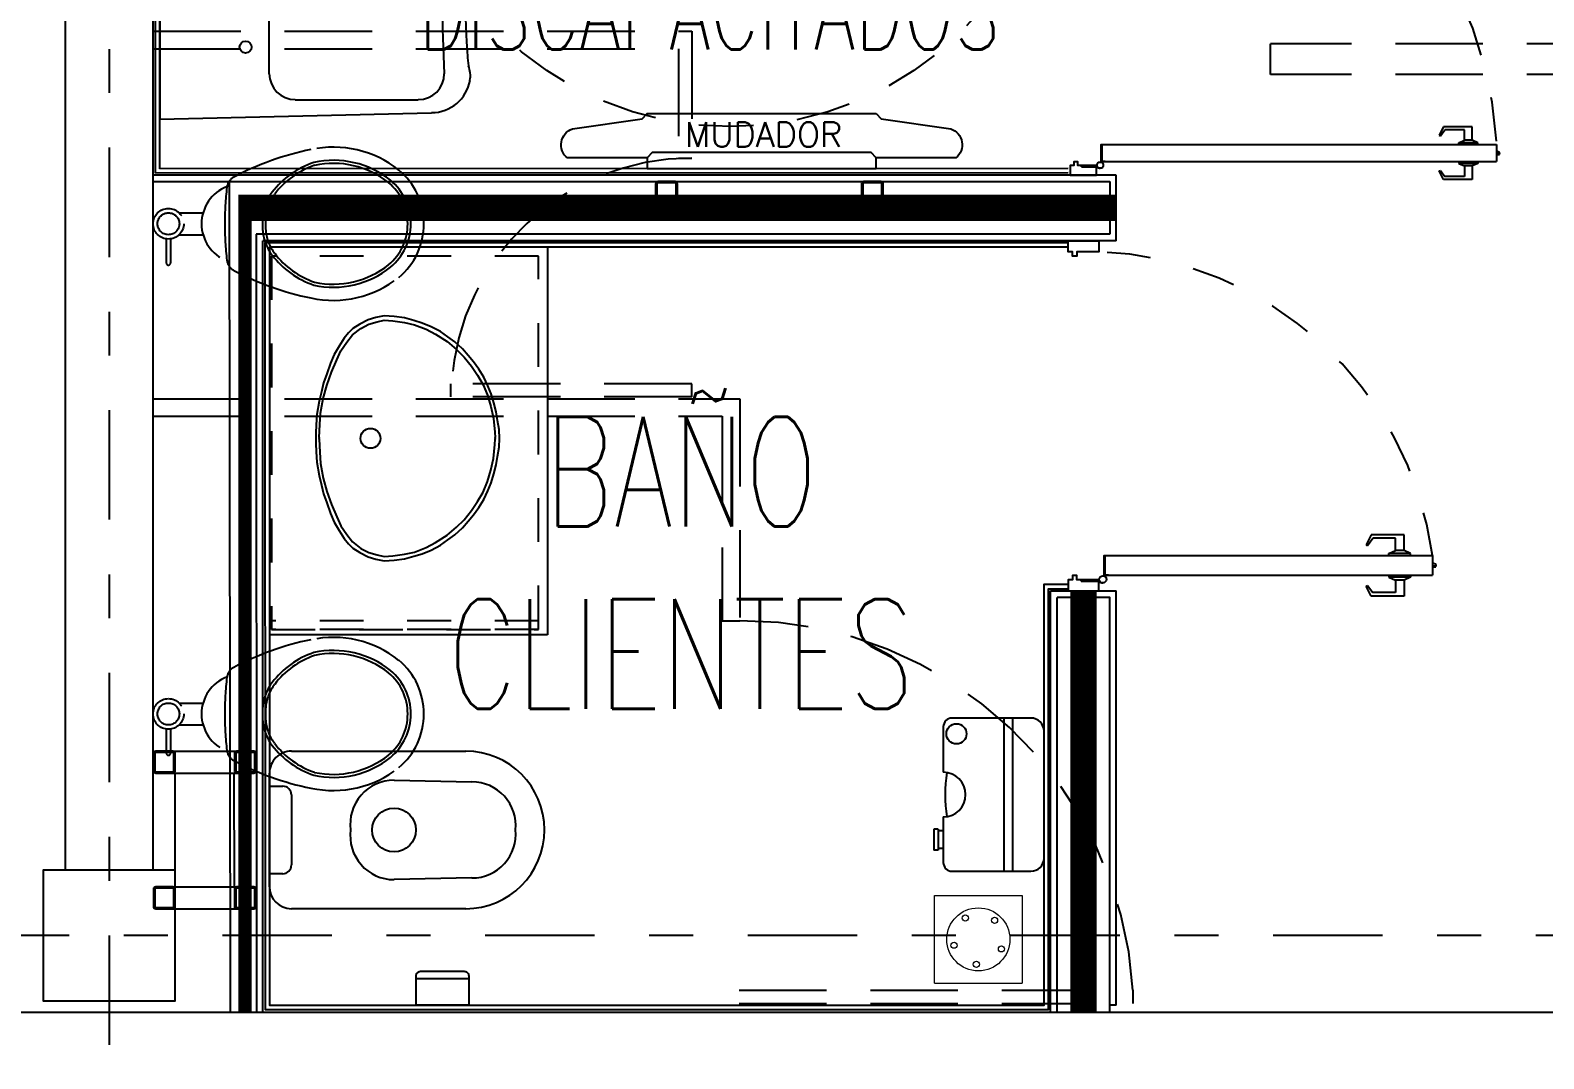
# Model space of a CAD drawing. Header units: millimetres. Extents: x 340 to 1003762, y 22 to 362022.
# Drawn here: x 427.97 to 431.427, y 34.064 to 36.414 of the extents above; entities that cross this region are included whole.
import ezdxf
from ezdxf.xclip import XClip

# ---------------------------------------------------------------- set-up
doc = ezdxf.new("R2010")
doc.units = ezdxf.units.MM
doc.header["$XCLIPFRAME"] = 0
for name, pattern in [('LSBB_P_002 - PLANTA 1° NIVEL SALA DE VENTAS$0$000_ALTILLO PROPUESTA$0$HIDDEN', [0.375, 0.25, -0.125]), ('LSBB_P_002 - PLANTA 1° NIVEL SALA DE VENTAS$0$CONTINUOS', [0]), ('LSBB_P_002 - PLANTA 1° NIVEL SALA DE VENTAS$0$DASHDOT2', [0.5, 0.25, -0.125, 0, -0.125]), ('LSBB_P_002 - PLANTA 1° NIVEL SALA DE VENTAS$0$DASHED', [0.75, 0.5, -0.25]), ('LSBB_P_002 - PLANTA 1° NIVEL SALA DE VENTAS$0$HIDDEN', [0.375, 0.25, -0.125]), ('LSBB_P_002 - PLANTA 1° NIVEL SALA DE VENTAS$0$HIDDEN2', [0.1875, 0.125, -0.0625])]:
    doc.linetypes.add(name, pattern=pattern)
for name, color, linetype in [('LSBB_P_002 - PLANTA 1° NIVEL SALA DE VENTAS$0$A-ANOT-TEXT', 2, 'Continuous'), ('LSBB_P_002 - PLANTA 1° NIVEL SALA DE VENTAS$0$A-BAÑO-MUEB-ARTF', 2, 'Continuous'), ('LSBB_P_002 - PLANTA 1° NIVEL SALA DE VENTAS$0$A-DEMOLICIONES', 30, 'LSBB_P_002 - PLANTA 1° NIVEL SALA DE VENTAS$0$DASHED'), ('LSBB_P_002 - PLANTA 1° NIVEL SALA DE VENTAS$0$A-PILETAS NUEVAS 20-20', 8, 'Continuous'), ('LSBB_P_002 - PLANTA 1° NIVEL SALA DE VENTAS$0$A-PUERTAS', 2, 'Continuous'), ('LSBB_P_002 - PLANTA 1° NIVEL SALA DE VENTAS$0$A-SE CONSTRUYE RELLENO', 10, 'LSBB_P_002 - PLANTA 1° NIVEL SALA DE VENTAS$0$CONTINUOS'), ('LSBB_P_002 - PLANTA 1° NIVEL SALA DE VENTAS$0$A-TABIQUES', 3, 'Continuous'), ('LSBB_P_002 - PLANTA 1° NIVEL SALA DE VENTAS$0$A-Textos', 2, 'Continuous'), ('LSBB_P_002 - PLANTA 1° NIVEL SALA DE VENTAS$0$EJES', 8, 'LSBB_P_002 - PLANTA 1° NIVEL SALA DE VENTAS$0$DASHDOT2'), ('LSBB_P_002 - PLANTA 1° NIVEL SALA DE VENTAS$0$ESTRUCTURA', 5, 'Continuous'), ('LSBB_P_002 - PLANTA 1° NIVEL SALA DE VENTAS$0$MUROS', 5, 'Continuous'), ('LSBB_P_002 - PLANTA 1° NIVEL SALA DE VENTAS$0$PROYECCIONES', 6, 'LSBB_P_002 - PLANTA 1° NIVEL SALA DE VENTAS$0$HIDDEN'), ('XREF', 7, 'Continuous')]:
    doc.layers.add(name, color=color, linetype=linetype)
doc.styles.add('LSBB_P_002 - PLANTA 1° NIVEL SALA DE VENTAS$0$ROMANS', font='romans')

# ---------------------------------------------------------------- blocks, each defined once
blk = doc.blocks.new('LSBB_P_002 - PLANTA 1° NIVEL SALA DE VENTAS$0$A$C4E5774C4')
for p, q in [((0.05, 0.18), (0.4482, 0.18)), ((0, -0.13), (0, 0.13)), ((0.2845, 0.1135), (0.4625, 0.1098)), ((0, 0.1), (0.0303, 0.1)), ((0.0503, 0.08), (0.0503, -0.08)), ((0.0303, -0.1), (0, -0.1)), ((0.4625, -0.1098), (0.2845, -0.1135)), ((0.4482, -0.18), (0.05, -0.18))]:
    blk.add_line(p, q)
blk.add_circle((0.2845, 0), 0.05)
for centre, radius, start, end in [((0.05, 0.13), 0.05, 89.9999, 179.9999), ((0.4482, 0), 0.18, 269.9999, 89.9999), ((0.2845, 0.0135), 0.1, 89.9999, 187.7531), ((0.4625, 0.0098), 0.1, 354.3735, 89.9999), ((0.0303, 0.08), 0.02, 359.9999, 89.9999), ((0.2845, -0.0135), 0.1, 172.2467, 269.9999), ((0.4625, -0.0098), 0.1, 269.9999, 5.6262), ((0.0303, -0.08), 0.02, 269.9999, 359.9999), ((0.05, -0.13), 0.05, 179.9999, 269.9999)]:
    blk.add_arc(centre, radius, start, end)
blk = doc.blocks.new('LSBB_P_002 - PLANTA 1° NIVEL SALA DE VENTAS$0$A$C1BB77F87')
at = {"color": 8}
for p, q in [((-1.0278, -0.0242), (-1.0278, 0.0117)), ((-1.0278, 0.0117), (-0.9525, 0.0117)), ((-1.0079, -0.0242), (-1.0079, 0.0039)), ((-1.0079, 0.0039), (-0.9563, 0.0039)), ((-0.9446, -0.0124), (-0.9563, 0.0039)), ((-0.9525, 0.0117), (-0.9412, -0.011)), ((-1.0429, -0.031), (-1.0278, -0.0242)), ((-1.0429, -0.0356), (-1.0429, -0.031)), ((-1.0429, -0.031), (-0.9929, -0.031)), ((-1.0278, -0.0242), (-1.0079, -0.0242)), ((-0.9929, -0.031), (-1.0079, -0.0242)), ((-0.9929, -0.0356), (-0.9929, -0.031)), ((-0.9412, -0.011), (-0.9446, -0.0124)), ((-0.0489, -0.0396), (-0.0489, -0.0356)), ((-0.0489, -0.0766), (-0.0489, -0.0396)), ((-0.0285, -0.0234), (-0.035, -0.0234)), ((0.0052, -0.0218), (-0.0343, -0.0218)), ((-0.0285, -0.0242), (-0.0293, -0.025)), ((-0.0285, -0.0218), (-0.0285, -0.0242)), ((-0.0228, -0.0242), (-0.0228, -0.0218)), ((-0.0066, -0.0234), (-0.0228, -0.0234)), ((-0.0228, -0.0242), (-0.022, -0.025)), ((-0.0066, -0.0242), (-0.0074, -0.025)), ((-0.0066, -0.0218), (-0.0066, -0.0242)), ((-0.0009, -0.0242), (-0.0009, -0.0218)), ((0.0052, -0.0234), (-0.0009, -0.0234)), ((-0.0009, -0.0242), (-0.0001, -0.025)), ((0.0052, -0.0218), (0.0052, -0.0234)), ((-1.0925, -0.0571), (-1.1015, -0.0571)), ((-1.1015, -0.0571), (-1.1015, -0.059)), ((-1.0925, -0.0547), (-1.1001, -0.0547)), ((-1.1001, -0.0547), (-1.1001, -0.0571)), ((-0.0472, -0.0756), (-0.0488, -0.0756)), ((-1.0429, -0.0806), (-1.0429, -0.0852)), ((-1.0429, -0.0852), (-0.9929, -0.0852)), ((-1.0429, -0.0852), (-1.0278, -0.092)), ((-1.0278, -0.092), (-1.0079, -0.092)), ((-1.0278, -0.092), (-1.0278, -0.1279)), ((-0.9929, -0.0852), (-1.0079, -0.092)), ((-1.0079, -0.092), (-1.0079, -0.1201)), ((-1.0079, -0.1201), (-0.9563, -0.1201)), ((-0.9929, -0.0806), (-0.9929, -0.0852)), ((-0.9446, -0.1038), (-0.9563, -0.1201)), ((-0.9525, -0.1279), (-0.9412, -0.1052)), ((-0.9412, -0.1052), (-0.9446, -0.1038)), ((-1.0278, -0.1279), (-0.9525, -0.1279))]:
    blk.add_line(p, q, dxfattribs=at)
for p, q in [((-1.0925, -0.0806), (-1.0925, -0.0356)), ((-0.0472, -0.0356), (-1.0925, -0.0356)), ((-0.0489, -0.0806), (-0.0489, -0.0766)), ((-0.0489, -0.0806), (-1.0925, -0.0806))]:
    blk.add_line(p, q)
for points in [[(0.035, 0), (-0.035, 0), (-0.035, -0.025), (0.015, -0.025), (0.015, -0.035), (0.025, -0.035), (0.025, -0.025), (0.035, -0.025), (0.035, 0)], [(0.035, -1.1), (-0.035, -1.1), (-0.035, -1.075), (0.015, -1.075), (0.015, -1.065), (0.025, -1.065), (0.025, -1.075), (0.035, -1.075), (0.035, -1.1)]]:
    blk.add_lwpolyline(points, close=True)
blk.add_lwpolyline([(-0.0572, -0.0356), (-0.0472, -0.0356), (-0.0472, -0.0806), (-0.0572, -0.0806)])
for points in [[(-0.0488, -0.0371, 0.175682), (-0.0496, -0.034, -0.179898), (-0.0526, -0.0263)], [(-0.0335, -0.0218, -0.175682), (-0.0366, -0.021, 0.179898), (-0.0443, -0.018)], [(-0.032, -0.0234), (-0.0285, -0.0234, -0.414214)], [(-0.0228, -0.0234), (-0.0066, -0.0234, -0.414214)], [(-0.0488, -0.0756), (-0.0488, -0.0679, 0.175682)]]:
    blk.add_lwpolyline(points, format="xyb", dxfattribs=at)
blk.add_circle((-0.0443, -0.0263), 0.00825, dxfattribs=at)
for centre, radius, start, end in [((-0.0512, -0.0359), 0.00399, 3.9336, 31.4413), ((-0.0347, -0.0194), 0.00399, 238.6144, 266.0664), ((-1.0917, -0.0498), 0.0134, 223.2949, 266.5852)]:
    blk.add_arc(centre, radius, start, end, dxfattribs=at)
at = {"color": 8, "linetype": 'LSBB_P_002 - PLANTA 1° NIVEL SALA DE VENTAS$0$HIDDEN2', "ltscale": 0.5}
blk.add_arc((-0.0432, -0.0234), 1.0516, 183.6364, 270.5181, dxfattribs=at)
blk = doc.blocks.new('LSBB_P_002 - PLANTA 1° NIVEL SALA DE VENTAS$0$YTRYTRYTRY')
at = {"linetype": 'Continuous'}
for p, q in [((10811.2349, -182.6878), (10811.2349, -181.8021)), ((10811.2349, -181.8021), (10811.8699, -181.8021)), ((10811.5119, -182.0021), (10811.4904, -182.0134)), ((10811.5386, -181.9916), (10811.5119, -182.0021)), ((10811.561, -181.9863), (10811.5386, -181.9916)), ((10811.5876, -181.9826), (10811.561, -181.9863)), ((10811.6074, -181.981), (10811.5876, -181.9826)), ((10811.6238, -181.9848), (10811.6074, -181.981)), ((10811.6427, -181.9901), (10811.6238, -181.9848)), ((10811.6608, -181.9999), (10811.6427, -181.9901)), ((10811.6797, -182.015), (10811.6608, -181.9999)), ((10811.4637, -182.03), (10811.4422, -182.0481)), ((10811.4904, -182.0134), (10811.4637, -182.03)), ((10811.6926, -182.0315), (10811.6797, -182.015)), ((10811.7064, -182.0511), (10811.6926, -182.0315)), ((10811.425, -182.0654), (10811.4078, -182.0865)), ((10811.4422, -182.0481), (10811.425, -182.0654)), ((10811.7158, -182.0722), (10811.7064, -182.0511)), ((10811.7279, -182.1001), (10811.7158, -182.0722)), ((10811.3941, -182.1069), (10811.3812, -182.1287)), ((10811.4078, -182.0865), (10811.3941, -182.1069)), ((10811.7382, -182.1302), (10811.7279, -182.1001)), ((10811.3812, -182.1287), (10811.3717, -182.1529)), ((10811.7468, -182.1604), (10811.7382, -182.1302)), ((10811.364, -182.1785), (10811.3579, -182.2056)), ((10811.3717, -182.1529), (10811.364, -182.1785)), ((10811.7528, -182.1935), (10811.7468, -182.1604)), ((10811.3579, -182.2056), (10811.3545, -182.2373)), ((10811.7545, -182.2199), (10811.7528, -182.1935)), ((10811.7563, -182.2494), (10811.7545, -182.2199)), ((10811.3545, -182.2373), (10811.354, -182.2494)), ((10811.354, -182.2513), (10811.354, -182.2494)), ((10811.354, -182.2513), (10811.354, -182.2531)), ((10811.3545, -182.2652), (10811.354, -182.2531)), ((10811.7563, -182.2531), (10811.7545, -182.2826)), ((10811.7563, -182.2494), (10811.7562, -182.2513)), ((10811.7563, -182.2531), (10811.7562, -182.2513)), ((10811.3579, -182.2969), (10811.3545, -182.2652)), ((10811.7545, -182.2826), (10811.7528, -182.309)), ((10811.364, -182.324), (10811.3579, -182.2969)), ((10811.3717, -182.3496), (10811.364, -182.324)), ((10811.7528, -182.309), (10811.7468, -182.3421)), ((10811.3812, -182.3738), (10811.3717, -182.3496)), ((10811.7468, -182.3421), (10811.7382, -182.3723)), ((10811.3941, -182.3956), (10811.3812, -182.3738)), ((10811.7382, -182.3723), (10811.7279, -182.4024)), ((10811.4078, -182.416), (10811.3941, -182.3956)), ((10811.425, -182.4371), (10811.4078, -182.416)), ((10811.7279, -182.4024), (10811.7158, -182.4303)), ((10811.4422, -182.4544), (10811.425, -182.4371)), ((10811.4637, -182.4725), (10811.4422, -182.4544)), ((10811.7064, -182.4514), (10811.6926, -182.471)), ((10811.7158, -182.4303), (10811.7064, -182.4514)), ((10811.4904, -182.4891), (10811.4637, -182.4725)), ((10811.5119, -182.5004), (10811.4904, -182.4891)), ((10811.6797, -182.4875), (10811.6608, -182.5026)), ((10811.6926, -182.471), (10811.6797, -182.4875)), ((10811.5386, -182.5109), (10811.5119, -182.5004)), ((10811.561, -182.5162), (10811.5386, -182.5109)), ((10811.5876, -182.5199), (10811.561, -182.5162)), ((10811.6074, -182.5215), (10811.5876, -182.5199)), ((10811.6238, -182.5177), (10811.6074, -182.5215)), ((10811.6427, -182.5124), (10811.6238, -182.5177)), ((10811.6608, -182.5026), (10811.6427, -182.5124)), ((10811.2349, -182.6878), (10811.8699, -182.6878))]:
    blk.add_line(p, q, dxfattribs=at)
at = {"ltscale": 0.5}
blk.add_line((10811.8699, -182.6878), (10811.8699, -181.8021), dxfattribs=at)
at = {"color": 6, "linetype": 'LSBB_P_002 - PLANTA 1° NIVEL SALA DE VENTAS$0$HIDDEN2', "ltscale": 0.5}
for p, q in [((10811.2549, -181.8147), (10811.8649, -181.8147)), ((10811.2549, -181.8347), (10811.8649, -181.8347))]:
    blk.add_line(p, q, dxfattribs=at)
blk.add_lwpolyline([(10811.8649, -182.6678), (10811.8649, -181.8147), (10811.2549, -181.8147), (10811.2549, -182.6678)], close=True, dxfattribs=at)
at = {"linetype": 'Continuous'}
blk.add_lwpolyline([(10811.7639, -182.2513), (10811.7639, -182.2393), (10811.7631, -182.2207), (10811.7614, -182.1966), (10811.7562, -182.1664), (10811.7511, -182.1446), (10811.7459, -182.1242), (10811.7382, -182.1039), (10811.7304, -182.0798), (10811.7218, -182.0594), (10811.7107, -182.0406), (10811.6986, -182.0225), (10811.6891, -182.0104), (10811.6788, -182.0006), (10811.6633, -181.9901), (10811.6444, -181.9803), (10811.6263, -181.975), (10811.6074, -181.9713), (10811.585, -181.9728), (10811.561, -181.9758), (10811.5395, -181.9818), (10811.5205, -181.9878), (10811.4999, -181.9961), (10811.4792, -182.0074), (10811.462, -182.0195), (10811.4465, -182.0308), (10811.4285, -182.0466), (10811.4156, -182.0617), (10811.4035, -182.0767), (10811.3915, -182.0933), (10811.3803, -182.1114), (10811.3708, -182.131), (10811.3631, -182.1498), (10811.3571, -182.1702), (10811.3519, -182.1905), (10811.3485, -182.2101), (10811.3453, -182.2311), (10811.3439, -182.2513), (10811.3453, -182.2714), (10811.3485, -182.2924), (10811.3519, -182.312), (10811.3571, -182.3323), (10811.3631, -182.3527), (10811.3708, -182.3715), (10811.3803, -182.3911), (10811.3915, -182.4092), (10811.4035, -182.4258), (10811.4156, -182.4408), (10811.4285, -182.4559), (10811.4465, -182.4717), (10811.462, -182.483), (10811.4792, -182.4951), (10811.4999, -182.5064), (10811.5205, -182.5147), (10811.5395, -182.5207), (10811.561, -182.5267), (10811.585, -182.5297), (10811.6074, -182.5313), (10811.6263, -182.5275), (10811.6444, -182.5222), (10811.6633, -182.5124), (10811.6788, -182.5019), (10811.6891, -182.4921), (10811.6986, -182.48), (10811.7107, -182.4619), (10811.7218, -182.4431), (10811.7304, -182.4227), (10811.7382, -182.3986), (10811.7459, -182.3783), (10811.7511, -182.3579), (10811.7562, -182.3361), (10811.7614, -182.3059), (10811.7631, -182.2818), (10811.7639, -182.2632)], close=True, dxfattribs=at)
blk.add_circle((10811.6389, -182.2513), 0.0227, dxfattribs=at)
blk = doc.blocks.new('LSBB_P_002 - PLANTA 1° NIVEL SALA DE VENTAS$0$PUERTA')
at = {"layer": 'LSBB_P_002 - PLANTA 1° NIVEL SALA DE VENTAS$0$A-PUERTAS', "color": 8}
for p, q in [((10820.3528, -160.5567), (10820.3416, -160.5794)), ((10820.3449, -160.5808), (10820.3566, -160.5645)), ((10820.4282, -160.5567), (10820.3528, -160.5567)), ((10820.4082, -160.5645), (10820.3566, -160.5645)), ((10820.4082, -160.5926), (10820.4082, -160.5645)), ((10820.4282, -160.5926), (10820.4282, -160.5567)), ((10819.7428, -160.609), (10819.7444, -160.609)), ((10819.7446, -160.608), (10819.7446, -160.645)), ((10820.3416, -160.5794), (10820.3449, -160.5808)), ((10820.3932, -160.5994), (10820.4082, -160.5926)), ((10820.4432, -160.5994), (10820.3932, -160.5994)), ((10820.3932, -160.604), (10820.3932, -160.5994)), ((10820.4282, -160.5926), (10820.4082, -160.5926)), ((10820.4432, -160.5994), (10820.4282, -160.5926)), ((10820.4432, -160.604), (10820.4432, -160.5994)), ((10819.7446, -160.645), (10819.7446, -160.649)), ((10820.4928, -160.6275), (10820.5018, -160.6275)), ((10820.4928, -160.6299), (10820.5004, -160.6299)), ((10820.5004, -160.6299), (10820.5004, -160.6275)), ((10820.5018, -160.6275), (10820.5018, -160.6256)), ((10819.6904, -160.6612), (10819.6966, -160.6612)), ((10819.6904, -160.6628), (10819.6904, -160.6612)), ((10819.6904, -160.6628), (10819.73, -160.6628)), ((10819.6966, -160.6604), (10819.6958, -160.6596)), ((10819.6966, -160.6604), (10819.6966, -160.6628)), ((10819.7023, -160.6604), (10819.7031, -160.6596)), ((10819.7023, -160.6628), (10819.7023, -160.6604)), ((10819.7023, -160.6612), (10819.7184, -160.6612)), ((10819.7184, -160.6604), (10819.7176, -160.6596)), ((10819.7184, -160.6604), (10819.7184, -160.6628)), ((10819.7242, -160.6604), (10819.725, -160.6596)), ((10819.7242, -160.6628), (10819.7242, -160.6604)), ((10819.7242, -160.6612), (10819.7306, -160.6612)), ((10820.3416, -160.6736), (10820.3449, -160.6722)), ((10820.3528, -160.6964), (10820.3416, -160.6736)), ((10820.3449, -160.6722), (10820.3566, -160.6885)), ((10820.3932, -160.649), (10820.3932, -160.6536)), ((10820.4432, -160.6536), (10820.3932, -160.6536)), ((10820.3932, -160.6536), (10820.4082, -160.6604)), ((10820.4282, -160.6604), (10820.4082, -160.6604)), ((10820.4082, -160.6604), (10820.4082, -160.6885)), ((10820.4432, -160.6536), (10820.4282, -160.6604)), ((10820.4282, -160.6604), (10820.4282, -160.6964)), ((10820.4432, -160.649), (10820.4432, -160.6536)), ((10820.4282, -160.6964), (10820.3528, -160.6964)), ((10820.4082, -160.6885), (10820.3566, -160.6885))]:
    blk.add_line(p, q, dxfattribs=at)
at = {"layer": 'LSBB_P_002 - PLANTA 1° NIVEL SALA DE VENTAS$0$A-PUERTAS'}
for p, q in [((10819.7446, -160.604), (10820.4928, -160.604)), ((10819.7446, -160.604), (10819.7446, -160.608)), ((10820.4928, -160.604), (10820.4928, -160.649)), ((10819.7428, -160.649), (10820.4928, -160.649))]:
    blk.add_line(p, q, dxfattribs=at)
for points in [[(10819.6606, -159.8846), (10819.7306, -159.8846), (10819.7306, -159.9096), (10819.6806, -159.9096), (10819.6806, -159.9196), (10819.6706, -159.9196), (10819.6706, -159.9096), (10819.6606, -159.9096), (10819.6606, -159.8846)], [(10819.6606, -160.6846), (10819.7306, -160.6846), (10819.7306, -160.6596), (10819.6806, -160.6596), (10819.6806, -160.6496), (10819.6706, -160.6496), (10819.6706, -160.6596), (10819.6606, -160.6596), (10819.6606, -160.6846)]]:
    blk.add_lwpolyline(points, close=True, dxfattribs=at)
blk.add_lwpolyline([(10819.7528, -160.649), (10819.7428, -160.649), (10819.7428, -160.604), (10819.7528, -160.604)], dxfattribs=at)
at = {"layer": 'LSBB_P_002 - PLANTA 1° NIVEL SALA DE VENTAS$0$A-PUERTAS', "color": 8}
for points in [[(10819.7444, -160.609), (10819.7444, -160.6168, 0.175682)], [(10819.7444, -160.6475, 0.175682), (10819.7453, -160.6506, -0.179898), (10819.7482, -160.6583)], [(10819.7184, -160.6612), (10819.7023, -160.6612, -0.414214)], [(10819.7276, -160.6612), (10819.7242, -160.6612, -0.414214)], [(10819.7292, -160.6628, -0.175682), (10819.7322, -160.6637, 0.179898), (10819.7399, -160.6666)]]:
    blk.add_lwpolyline(points, format="xyb", dxfattribs=at)
blk.add_circle((10819.7399, -160.6583), 0.00825, dxfattribs=at)
at = {"layer": 'LSBB_P_002 - PLANTA 1° NIVEL SALA DE VENTAS$0$A-PUERTAS', "color": 8, "linetype": 'LSBB_P_002 - PLANTA 1° NIVEL SALA DE VENTAS$0$HIDDEN2', "ltscale": 0.5}
blk.add_arc((10819.698, -160.711), 0.802, 7.6648, 87.767, dxfattribs=at)
at = {"layer": 'LSBB_P_002 - PLANTA 1° NIVEL SALA DE VENTAS$0$A-PUERTAS', "color": 8}
for centre, radius, start, end in [((10820.492, -160.6348), 0.0134, 43.2949, 86.5852), ((10819.7304, -160.6652), 0.00399, 58.6144, 86.0664), ((10819.7468, -160.6487), 0.00399, 183.9336, 211.4413)]:
    blk.add_arc(centre, radius, start, end, dxfattribs=at)
blk = doc.blocks.new('LSBB_P_002 - PLANTA 1° NIVEL SALA DE VENTAS$0$A$C2BED6ADD')
at = {"linetype": 'Continuous'}
blk.add_lwpolyline([(0.7196, 0), (0.7308, 0.0124), (0.8901, 0.0353, 0.58436), (0.9016, 0.1019), (0.7196, 0.1019), (0.7083, 0.0895), (0.2075, 0.0895), (0.1962, 0.1019), (0.1962, 0.1261), (0.7196, 0.1261), (0.7196, 0.1019), (0.7083, 0.0895), (0.2075, 0.0895), (0.1962, 0.1019), (0.0142, 0.1019, 0.58436), (0.0256, 0.0353), (0.1849, 0.0124), (0.1962, 0), (0.7196, 0)], format="xyb", dxfattribs=at)
blk = doc.blocks.new('LSBB_P_002 - PLANTA 1° NIVEL SALA DE VENTAS$0$A$C02DD20D9')
at = {"linetype": 'Continuous'}
for p, q in [((0.096, 0.252, 0), (0.048, 0.252, 0)), ((0.048, 0.242, 0), (0.048, 0.252, 0)), ((0.096, 0.242, 0), (0.048, 0.242, 0)), ((0.052, 0.23, 0), (0.052, 0.242, 0)), ((0.092, 0.23, 0), (0.092, 0.242, 0)), ((0.096, 0.242, 0), (0.096, 0.252, 0)), ((0, 0.21, 0), (0, 0.03, 0)), ((0.124, 0.23, 0), (0.02, 0.23, 0)), ((0.33, 0.23, 0), (0.226, 0.23, 0)), ((0.35, 0.03, 0), (0.35, 0.21, 0)), ((0, 0.091, 0), (0.35, 0.091, 0)), ((0, 0.071, 0), (0.35, 0.071, 0))]:
    blk.add_line(p, q, dxfattribs=at)
blk.add_circle((0.314, 0.2, 0), 0.023, dxfattribs=at)
for centre, radius, start, end in [((0.02, 0.21, 0), 0.02, 90, 180), ((0.175, 0.23, 0), 0.051, 180, 0), ((0.175, -0.0813, 0), 0.3073, 80.5704, 99.4296), ((0.33, 0.21, 0), 0.02, 0, 90), ((0.03, 0.03, 0), 0.03, 180, 270), ((0.32, 0.03, 0), 0.03, 270, 0)]:
    blk.add_arc(centre, radius, start, end, dxfattribs=at)
blk = doc.blocks.new('LSBB_P_002 - PLANTA 1° NIVEL SALA DE VENTAS$0$dph')
at = {"extrusion": (0, 0, -1)}
for p, q in [((-0.0598, 0.0688), (-0.0596, 0.0698)), ((-0.0596, 0.0698), (-0.0593, 0.0708)), ((-0.0593, 0.0708), (-0.0589, 0.0717)), ((-0.0589, 0.0717), (-0.0584, 0.0725)), ((-0.0584, 0.0725), (-0.0578, 0.0733)), ((-0.0578, 0.0733), (-0.0573, 0.0738)), ((-0.0573, 0.0738), (-0.0567, 0.0744)), ((-0.0567, 0.0744), (-0.0555, 0.0754)), ((-0.0555, 0.0754), (-0.0546, 0.0759)), ((-0.0546, 0.0759), (-0.0535, 0.0764)), ((-0.0535, 0.0764), (-0.0525, 0.0767)), ((-0.0525, 0.0767), (-0.0516, 0.0769)), ((-0.0516, 0.0769), (-0.0505, 0.077)), ((-0.0505, 0.077), (-0.05, 0.077)), ((-0.05, 0.077), (0.05, 0.077)), ((0.05, 0.077), (0.0518, 0.0769)), ((0.0518, 0.0769), (0.0535, 0.0764)), ((0.0535, 0.0764), (0.0551, 0.0756)), ((0.0551, 0.0756), (0.0566, 0.0745)), ((0.0566, 0.0745), (0.0574, 0.0738)), ((0.0574, 0.0738), (0.0585, 0.0723)), ((0.0585, 0.0723), (0.0593, 0.0706)), ((0.0593, 0.0706), (0.0598, 0.0692)), ((0.0598, 0.0692), (0.0599, 0.0681)), ((-0.06, 0.0679), (-0.0598, 0.0688)), ((-0.06, 0.067), (-0.06, 0.0679)), ((-0.06, 0), (-0.06, 0.067)), ((0.0599, 0.0681), (0.06, 0.067)), ((0.06, 0.067), (0.06, 0)), ((0.06, 0), (-0.06, 0))]:
    blk.add_line(p, q, dxfattribs=at)
at = {"linetype": 'Continuous'}
blk.add_line((0.06, 0.06), (-0.06, 0.06), dxfattribs=at)
blk = doc.blocks.new('LSBB_P_002 - PLANTA 1° NIVEL SALA DE VENTAS$0$A$C17C525AE')
at = {"ltscale": 2}
for p, q in [((-0.267, 0), (-0.2522, 0.6208)), ((-0.2225, 0.3094), (-0.2225, 0.5904)), ((0.2226, 0.3093), (0.2226, 0.5904)), ((0.267, 0), (0.2523, 0.6208)), ((0.1632, 0.25), (-0.1632, 0.25)), ((-0.267, 0), (0.267, 0))]:
    blk.add_line(p, q, dxfattribs=at)
for centre, radius in [((0, 0.4197, 0.0017), 0.027), ((-0.1025, 0.1958), 0.0135), ((0.1025, 0.1958), 0.0135)]:
    blk.add_circle(centre, radius)
for centre, radius, start, end in [((-0.1631, 0.6208), 0.089, 99.8578, 179.9954), ((-0.1682, 0.6501), 0.0593, 67.2331, 99.8578), ((0.0002, 2.2484), 1.5505, 264.6175, 275.3732), ((0.1683, 0.65), 0.0593, 80.1329, 112.7576), ((0.1632, 0.6208), 0.089, 359.9954, 80.1329), ((-0.1631, 0.5904, 0.0017), 0.0593, 89.9954, 179.9954), ((0.0003, 3.5524, 0.0017), 2.9073, 266.7775, 273.2132), ((0.1632, 0.5904, 0.0017), 0.0593, 359.9954, 89.9954), ((-0.1632, 0.3094, 0.0017), 0.0593, 179.9954, 269.9954), ((0.1632, 0.3093, 0.0017), 0.0593, 269.9954, 359.9954)]:
    blk.add_arc(centre, radius, start, end)
blk = doc.blocks.new('LSBB_P_002 - PLANTA 1° NIVEL SALA DE VENTAS$0$A$C426C68F7')
at = {"color": 0}
for points in [[(-0.025, 0.0445), (-0.025, 0.0055, 0.414214), (-0.0195, 0), (0.0195, 0, 0.414214), (0.025, 0.0055), (0.025, 0.0445, 0.414214), (0.0195, 0.05), (-0.0195, 0.05, 0.414214)], [(-0.022, 0.0445), (-0.022, 0.0055, 0.414214), (-0.0195, 0.003), (0.0195, 0.003, 0.414214), (0.022, 0.0055), (0.022, 0.0445, 0.414214), (0.0195, 0.047), (-0.0195, 0.047, 0.414214)]]:
    blk.add_lwpolyline(points, format="xyb", close=True, dxfattribs=at)
blk = doc.blocks.new('LSBB_P_002 - PLANTA 1° NIVEL SALA DE VENTAS$0$A$C780E563A')
at = {"lineweight": 20}
for p, q in [((0, 0), (0.2, 0)), ((0, -0.2), (0, 0)), ((0.2, 0), (0.2, -0.2)), ((0, -0.2), (0.2, -0.2))]:
    blk.add_line(p, q, dxfattribs=at)
for centre, radius in [((0.1, -0.1), 0.072), ((0.0701, -0.0513), 0.00705), ((0.137, -0.0565), 0.00705), ((0.0445, -0.1134), 0.00705), ((0.1528, -0.1218), 0.00705), ((0.0956, -0.157), 0.00705), ((0.0956, -0.157), 0.00705)]:
    blk.add_circle(centre, radius, dxfattribs=at)
blk = doc.blocks.new('LSBB_P_002 - PLANTA 1° NIVEL SALA DE VENTAS$0$DEMOL')
at = {"layer": 'LSBB_P_002 - PLANTA 1° NIVEL SALA DE VENTAS$0$A-DEMOLICIONES', "linetype": 'LSBB_P_002 - PLANTA 1° NIVEL SALA DE VENTAS$0$000_ALTILLO PROPUESTA$0$HIDDEN', "ltscale": 0.8}
for p, q in [((1043.5399, 251.2317), (1044.7699, 251.2317)), ((1043.5399, 251.2317), (1044.7699, 251.2317)), ((1044.7699, 251.2317), (1044.7698, 250.9417)), ((1044.7699, 251.2317), (1044.7698, 250.9417)), ((1043.5399, 251.1917), (1044.7399, 251.1917)), ((1043.5399, 251.1917), (1044.7399, 251.1917)), ((1044.7399, 251.1917), (1044.7398, 250.9417)), ((1044.7399, 251.1917), (1044.7398, 250.9417)), ((1047.477, 251.2027), (1046.0921, 251.2027)), ((1046.0921, 251.1327), (1046.0921, 251.2027)), ((1047.477, 251.2027), (1046.0921, 251.2027)), ((1046.0921, 251.1327), (1046.0921, 251.2027)), ((1047.477, 251.1326), (1046.0921, 251.1327)), ((1047.477, 251.1326), (1046.0921, 251.1327)), ((1044.7398, 250.9417), (1044.7698, 250.9417)), ((1044.7398, 250.9417), (1044.7698, 250.9417)), ((1043.599, 250.8167), (1043.6533, 250.8167)), ((1043.5695, 250.7567), (1043.5695, 250.7023)), ((1043.5795, 250.7567), (1043.5795, 250.7023)), ((1043.599, 250.7667), (1043.6533, 250.7667)), ((1044.2199, 250.396), (1044.2199, 250.426)), ((1044.7698, 250.426), (1044.2199, 250.426)), ((1044.2199, 250.396), (1044.2199, 250.426)), ((1044.7698, 250.426), (1044.2199, 250.426)), ((1044.7698, 250.396), (1044.2199, 250.396)), ((1044.7698, 250.396), (1044.2199, 250.396)), ((1044.7698, 250.396), (1044.7698, 250.426)), ((1044.7698, 250.396), (1044.7698, 250.426)), ((1043.5397, 250.3917), (1044.8797, 250.3917)), ((1043.5397, 250.3917), (1044.8797, 250.3917)), ((1044.8797, 250.3917), (1044.8796, 249.8847)), ((1044.8797, 250.3917), (1044.8796, 249.8847)), ((1043.5397, 250.3517), (1044.8397, 250.3517)), ((1043.5397, 250.3517), (1044.8397, 250.3517)), ((1044.8397, 250.3517), (1044.8396, 249.8847)), ((1044.8397, 250.3517), (1044.8396, 249.8847)), ((1044.8396, 249.8847), (1044.8796, 249.8847)), ((1044.8396, 249.8847), (1044.8796, 249.8847)), ((1043.599, 249.6967), (1043.6533, 249.6967)), ((1043.5695, 249.6367), (1043.5695, 249.5823)), ((1043.5795, 249.6367), (1043.5795, 249.5823)), ((1043.599, 249.6467), (1043.6533, 249.6467)), ((1044.8778, 249.0408), (1045.7777, 249.0408)), ((1044.8778, 249.0408), (1045.7777, 249.0408)), ((1044.8778, 249.0104), (1045.7777, 249.0104)), ((1044.8778, 249.0104), (1045.7777, 249.0104)), ((1045.7777, 249.0408), (1045.7777, 249.0104)), ((1045.7777, 249.0408), (1045.7777, 249.0104))]:
    blk.add_line(p, q, dxfattribs=at)
for centre, radius in [((1043.5745, 250.7917), 0.035), ((1043.5745, 250.7917), 0.025), ((1043.5745, 249.6717), 0.035), ((1043.5745, 249.6717), 0.025)]:
    blk.add_circle(centre, radius, dxfattribs=at)
for centre, radius, start, end in [((1044.0285, 250.324), 0.65, 101.3941, 117.9528), ((1043.9512, 250.7267), 0.24, 51.3733, 102.2952), ((1043.9709, 250.7426), 0.2, 108.7916, 142.777), ((1043.9709, 250.7426), 0.193, 108.9095, 142.777), ((1043.9512, 250.7267), 0.21, 51.476, 102.2952), ((1043.9512, 250.7267), 0.203, 51.505, 102.183), ((1043.9981, 250.7917), 0.16, 0, 49.9626), ((1044.7698, 250.3918), 0.5499, 90, 176.4362), ((1044.7698, 250.3918), 0.5499, 90, 176.4362), ((1043.7379, 250.8717), 0.03, 117.9528, 173.1443), ((1043.9981, 250.7917), 0.123, 0, 49.7555), ((1043.9981, 250.7917), 0.13, 0, 49.8029), ((1043.7411, 250.7917), 0.091, 111.1313, 248.8687), ((1044.4031, 250.7917), 0.7, 173.1443, 180), ((1043.8951, 250.7987), 0.1057, 142.154, 174.5962), ((1043.8951, 250.7987), 0.0987, 142.154, 174.5962), ((1043.9691, 250.7917), 0.18, 174.5962, 180), ((1044.4031, 250.7917), 0.7, 180, 186.8557), ((1043.9691, 250.7917), 0.18, 180, 185.4038), ((1043.8951, 250.7847), 0.1057, 185.4038, 217.846), ((1043.9691, 250.7917), 0.173, 174.5962, 180), ((1043.9691, 250.7917), 0.173, 180, 185.4038), ((1043.8951, 250.7847), 0.0987, 185.4038, 217.846), ((1043.9981, 250.7917), 0.123, 310.2445, 0), ((1043.9981, 250.7917), 0.13, 310.1971, 0), ((1043.9981, 250.7917), 0.16, 310.0374, 0), ((1043.7379, 250.7117), 0.03, 186.8557, 242.0472), ((1043.9709, 250.8409), 0.2, 217.223, 251.2084), ((1043.9709, 250.8409), 0.193, 217.223, 251.0905), ((1043.5745, 250.7023), 0.005, 180, 0), ((1044.0285, 251.2594), 0.65, 242.0472, 258.6059), ((1043.9512, 250.8567), 0.21, 257.7048, 308.524), ((1043.9512, 250.8567), 0.203, 257.817, 308.495), ((1043.9512, 250.8567), 0.24, 257.7048, 308.6267), ((1044.8796, 248.9849), 0.8999, 3.5638, 90), ((1044.8796, 248.9849), 0.8999, 3.5638, 90), ((1044.0285, 249.204), 0.65, 101.3941, 117.9528), ((1043.9512, 249.6067), 0.24, 51.3733, 102.2952), ((1043.9709, 249.6226), 0.2, 108.7916, 142.777), ((1043.9512, 249.6067), 0.21, 51.476, 102.2952), ((1043.9512, 249.6067), 0.203, 51.505, 102.183), ((1043.7379, 249.7517), 0.03, 117.9528, 173.1443), ((1043.9709, 249.6226), 0.193, 108.9095, 142.777), ((1043.9981, 249.6717), 0.13, 0, 49.8029), ((1043.9981, 249.6717), 0.16, 0, 49.9626), ((1043.7411, 249.6717), 0.091, 111.1313, 248.8687), ((1044.4031, 249.6717), 0.7, 173.1443, 180), ((1043.8951, 249.6787), 0.1057, 142.154, 174.5962), ((1043.8951, 249.6787), 0.0987, 142.154, 174.5962), ((1043.9981, 249.6717), 0.123, 0, 49.7555), ((1044.4031, 249.6717), 0.7, 180, 186.8557), ((1043.9691, 249.6717), 0.18, 174.5962, 180), ((1043.9691, 249.6717), 0.18, 180, 185.4038), ((1043.9691, 249.6717), 0.173, 174.5962, 180), ((1043.9691, 249.6717), 0.173, 180, 185.4038), ((1043.9981, 249.6717), 0.123, 310.2445, 0), ((1043.9981, 249.6717), 0.13, 310.1971, 0), ((1043.9981, 249.6717), 0.16, 310.0374, 0), ((1043.8951, 249.6647), 0.1057, 185.4038, 217.846), ((1043.8951, 249.6647), 0.0987, 185.4038, 217.846), ((1043.9709, 249.7209), 0.2, 217.223, 251.2084), ((1043.9709, 249.7209), 0.193, 217.223, 251.0905), ((1043.5745, 249.5823), 0.005, 180, 0), ((1043.7379, 249.5917), 0.03, 186.8557, 242.0472), ((1044.0285, 250.1394), 0.65, 242.0472, 258.6059), ((1043.9512, 249.7367), 0.21, 257.7048, 308.524), ((1043.9512, 249.7367), 0.203, 257.817, 308.495), ((1043.9512, 249.7367), 0.24, 257.7048, 308.6267)]:
    blk.add_arc(centre, radius, start, end, dxfattribs=at)
blk = doc.blocks.new('LSBB_P_002 - PLANTA 1° NIVEL SALA DE VENTAS', base_point=(223.5696, 14.2202))
at = {"color": 9, "ltscale": 0.2}
for p, q in [((843.545, 250.9074), (843.545, 253.0676)), ((843.555, 250.9174), (843.555, 253.0576)), ((845.6295, 250.9179), (843.555, 250.9174)), ((845.6295, 250.9079), (843.545, 250.9074))]:
    blk.add_line(p, q, dxfattribs=at)
at = {"color": 9}
for points in [[(844.7318, 250.8879), (845.1627, 250.8879)], [(844.7318, 250.8379), (845.1627, 250.8379)], [(843.5847, 249.5867), (843.7305, 249.5867)], [(843.5847, 249.5367), (843.7305, 249.5367)], [(843.5902, 249.2712), (843.5902, 249.5367)], [(843.7251, 249.2767), (843.7249, 249.5367)], [(843.5847, 249.2767), (843.7305, 249.2767)], [(843.5847, 249.2267), (843.7305, 249.2267)]]:
    blk.add_lwpolyline(points, dxfattribs=at)
at = {"color": 9, "ltscale": 0.2}
for points in [[(845.6295, 250.7479), (843.795, 250.7479), (843.7954, 248.9967), (845.5845, 248.9967), (845.5845, 249.9579), (845.6295, 249.9579)], [(845.6295, 250.7379), (843.805, 250.7379), (843.8054, 249.0067), (845.5745, 249.0067), (845.5745, 249.9679), (845.6295, 249.9679)]]:
    blk.add_lwpolyline(points, dxfattribs=at)
at = {"layer": 'LSBB_P_002 - PLANTA 1° NIVEL SALA DE VENTAS$0$A-SE CONSTRUYE RELLENO'}
blk.add_lwpolyline([(843.7494, 248.9917, 0.03, 0.03, 0), (843.7494, 250.8279, 0.06, 0.06, 0), (845.7395, 250.8279, 0.06, 0.06, 0)], format="xyseb", dxfattribs=at)
at = {"layer": 'LSBB_P_002 - PLANTA 1° NIVEL SALA DE VENTAS$0$A-SE CONSTRUYE RELLENO', "const_width": 0.06}
blk.add_lwpolyline([(845.6645, 249.9529), (845.6645, 248.9917)], dxfattribs=at)
at = {"layer": 'LSBB_P_002 - PLANTA 1° NIVEL SALA DE VENTAS$0$A-TABIQUES', "ltscale": 3}
for p, q in [((845.7395, 250.9029), (843.5399, 250.9029)), ((845.7395, 250.7529), (845.7395, 250.9029)), ((845.7395, 250.7529), (843.79, 250.7529)), ((843.7904, 248.9917), (843.79, 250.7529)), ((845.5895, 248.9917), (845.5895, 249.9529)), ((845.5895, 249.9529), (845.7395, 249.9529))]:
    blk.add_line(p, q, dxfattribs=at)
at = {"layer": 'LSBB_P_002 - PLANTA 1° NIVEL SALA DE VENTAS$0$A-TABIQUES', "color": 8, "ltscale": 3}
for p, q in [((843.54, 250.8879), (845.7245, 250.8879)), ((845.7245, 250.8879), (845.7245, 250.7679)), ((843.775, 250.7679), (843.7754, 248.9917)), ((845.7245, 250.7679), (843.775, 250.7679)), ((845.6045, 248.9917), (845.6045, 249.9379))]:
    blk.add_line(p, q, dxfattribs=at)
for points in [[(843.7132, 250.8887), (843.7154, 248.9917)], [(845.7245, 248.9917), (845.7245, 249.9379), (845.6045, 249.9379)]]:
    blk.add_lwpolyline(points, dxfattribs=at)
at = {"layer": 'LSBB_P_002 - PLANTA 1° NIVEL SALA DE VENTAS$0$A-TABIQUES', "ltscale": 3}
for points in [[(845.7395, 249.0067), (845.7395, 249.9529)], [(845.7395, 249.0067), (845.7245, 249.0067)]]:
    blk.add_lwpolyline(points, dxfattribs=at)
at = {"layer": 'LSBB_P_002 - PLANTA 1° NIVEL SALA DE VENTAS$0$EJES'}
for p, q in [((843.4395, 330.1656), (843.4395, 242.5191)), ((878.7478, 249.1656), (769.0572, 249.1656))]:
    blk.add_line(p, q, dxfattribs=at)
at = {"layer": 'LSBB_P_002 - PLANTA 1° NIVEL SALA DE VENTAS$0$ESTRUCTURA'}
blk.add_lwpolyline([(843.5895, 249.3156), (843.5895, 249.0156), (843.2895, 249.0156), (843.2895, 249.3156)], close=True, dxfattribs=at)
at = {"layer": 'LSBB_P_002 - PLANTA 1° NIVEL SALA DE VENTAS$0$MUROS'}
for p, q in [((843.3395, 249.3156), (843.3395, 253.2726)), ((843.3395, 249.3156), (843.3395, 253.2726)), ((843.5395, 249.3156), (843.5395, 253.0726)), ((835.0395, 248.9906), (851.6145, 248.9906))]:
    blk.add_line(p, q, dxfattribs=at)
at = {"layer": 'LSBB_P_002 - PLANTA 1° NIVEL SALA DE VENTAS$0$PROYECCIONES', "color": 8, "ltscale": 0.5}
blk.add_circle((844.8579, 251.7636), 0.75, dxfattribs=at)
at = {"color": 9}
for p in [(844.7123, 250.8379), (845.1823, 250.8379), (843.5652, 249.5367), (843.7501, 249.5367), (843.5652, 249.2267), (843.7501, 249.2267)]:
    blk.add_blockref('LSBB_P_002 - PLANTA 1° NIVEL SALA DE VENTAS$0$A$C426C68F7', p, dxfattribs=at)
at = {"layer": 'LSBB_P_002 - PLANTA 1° NIVEL SALA DE VENTAS$0$A-BAÑO-MUEB-ARTF', "ltscale": 2, "rotation": 270}
blk.add_blockref('LSBB_P_002 - PLANTA 1° NIVEL SALA DE VENTAS$0$A$C17C525AE', (843.5549, 251.2978), dxfattribs=at)
at = {"layer": 'LSBB_P_002 - PLANTA 1° NIVEL SALA DE VENTAS$0$A-BAÑO-MUEB-ARTF', "ltscale": 2, "xscale": -1, "rotation": 180}
blk.add_blockref('LSBB_P_002 - PLANTA 1° NIVEL SALA DE VENTAS$0$A$C2BED6ADD', (844.4716, 251.0439), dxfattribs=at)
at = {"layer": 'LSBB_P_002 - PLANTA 1° NIVEL SALA DE VENTAS$0$A-BAÑO-MUEB-ARTF', "color": 2, "rotation": 180}
blk.add_blockref('LSBB_P_002 - PLANTA 1° NIVEL SALA DE VENTAS$0$YTRYTRYTRY', (11655.6749, 68.0501), dxfattribs=at)
at = {"layer": 'LSBB_P_002 - PLANTA 1° NIVEL SALA DE VENTAS$0$A-BAÑO-MUEB-ARTF', "color": 0, "ltscale": 0.25, "rotation": 89.99959374381703}
blk.add_blockref('LSBB_P_002 - PLANTA 1° NIVEL SALA DE VENTAS$0$A$C02DD20D9', (845.5745, 249.3123, 0), dxfattribs=at)
at = {"layer": 'LSBB_P_002 - PLANTA 1° NIVEL SALA DE VENTAS$0$A-BAÑO-MUEB-ARTF', "color": 2}
blk.add_blockref('LSBB_P_002 - PLANTA 1° NIVEL SALA DE VENTAS$0$A$C4E5774C4', (843.8053, 249.4067), dxfattribs=at)
at = {"layer": 'LSBB_P_002 - PLANTA 1° NIVEL SALA DE VENTAS$0$A-BAÑO-MUEB-ARTF'}
blk.add_blockref('LSBB_P_002 - PLANTA 1° NIVEL SALA DE VENTAS$0$dph', (844.2004, 249.0067), dxfattribs=at)
at = {"layer": 'LSBB_P_002 - PLANTA 1° NIVEL SALA DE VENTAS$0$A-DEMOLICIONES'}
blk.add_blockref('LSBB_P_002 - PLANTA 1° NIVEL SALA DE VENTAS$0$DEMOL', (-200, 0), dxfattribs=at)
at = {"layer": 'LSBB_P_002 - PLANTA 1° NIVEL SALA DE VENTAS$0$A-PILETAS NUEVAS 20-20', "linetype": 'Continuous', "lineweight": 20}
blk.add_blockref('LSBB_P_002 - PLANTA 1° NIVEL SALA DE VENTAS$0$A$C780E563A', (845.3245, 249.2567), dxfattribs=at)
at = {"layer": 'LSBB_P_002 - PLANTA 1° NIVEL SALA DE VENTAS$0$A-PUERTAS', "xscale": 0.8636363635685178, "yscale": 0.8636363635685178, "zscale": 0.8636363635685178, "rotation": 180}
blk.add_blockref('LSBB_P_002 - PLANTA 1° NIVEL SALA DE VENTAS$0$A$C1BB77F87', (845.6645, 250.9029), dxfattribs=at)
at = {"layer": 'LSBB_P_002 - PLANTA 1° NIVEL SALA DE VENTAS$0$A-PUERTAS'}
blk.add_blockref('LSBB_P_002 - PLANTA 1° NIVEL SALA DE VENTAS$0$PUERTA', (-9974.0312, 410.6375), dxfattribs=at)
at = {"layer": 'LSBB_P_002 - PLANTA 1° NIVEL SALA DE VENTAS$0$A-ANOT-TEXT', "insert": (844.9341, 250.9955), "char_height": 0.05625, "width": 1.030614, "attachment_point": 5, "style": 'LSBB_P_002 - PLANTA 1° NIVEL SALA DE VENTAS$0$ROMANS'}
blk.add_mtext('\\A1;MUDADOR', dxfattribs=at)
at = {"layer": 'LSBB_P_002 - PLANTA 1° NIVEL SALA DE VENTAS$0$A-Textos', "color": 2, "attachment_point": 8, "style": 'LSBB_P_002 - PLANTA 1° NIVEL SALA DE VENTAS$0$ROMANS'}
for s, insert, char_height, width in [('{\\W0.7;BAÑO\\PCLIENTES\\PDISCAPACITADOS}', (844.8099, 251.1902), 0.175, 2.556857), ('{\\W0.7;BAÑO\\PCLIENTES}', (844.7454, 249.6836), 0.25, 3.652653)]:
    blk.add_mtext(s, dxfattribs=dict(at, insert=insert, char_height=char_height, width=width))

msp = doc.modelspace()

# ---------------------------------------------------------------- block references
at = {"layer": 'XREF'}
ref = msp.add_blockref('LSBB_P_002 - PLANTA 1° NIVEL SALA DE VENTAS', (-191.719, -200.5998), dxfattribs=at)
XClip(ref).set_block_clipping_path([(755.454857474, 236.6800249606), (887.3150098981, 333.6713636781)])

doc.saveas('drawing.dxf')
